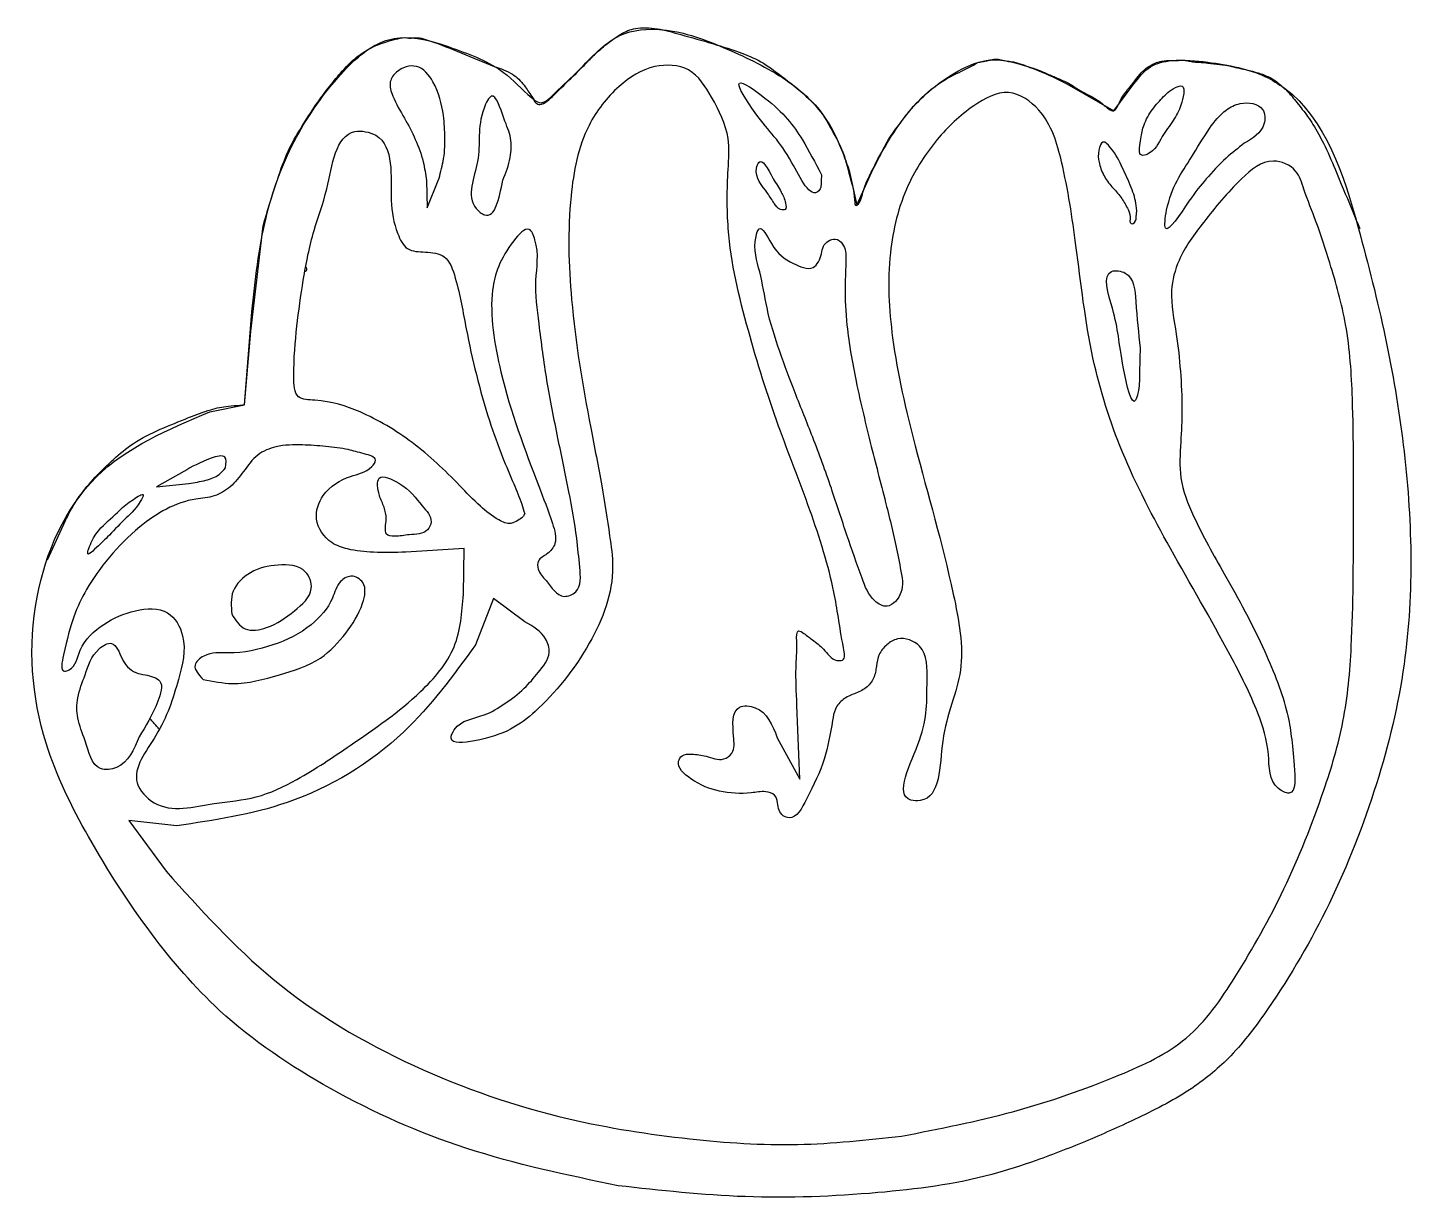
# Model space of a CAD drawing. Extents: x -185 to 1, y 89 to 153.
# Drawn here: x -184.9 to -128.3, y 94.9 to 142.7 of the extents above; entities that cross this region are included whole.
import ezdxf

# ---------------------------------------------------------------- set-up
doc = ezdxf.new("R2010")
doc.units = 0
doc.layers.add('slothtrace', color=7, linetype='CONTINUOUS')

msp = doc.modelspace()

# ---------------------------------------------------------------- linework, layer by layer
at = {"layer": 'slothtrace', "color": 7}
for p, q in [((-142.384251, 140.332203), (-140.570979, 139.2951)), ((-140.570979, 139.2951), (-139.745905, 140.38893)), ((-137.7047, 139.992092), (-137.7047, 139.992092)), ((-167.916373, 139.101475), (-167.916365, 139.101475)), ((-135.247891, 137.962415), (-135.247891, 137.962415)), ((-151.053665, 135.441417), (-150.268107, 137.196026)), ((-140.223624, 136.977094), (-140.223624, 136.977136)), ((-168.612304, 136.446953), (-168.582213, 135.325781)), ((-168.582213, 135.325781), (-168.128074, 136.446953)), ((-165.495377, 136.457539), (-165.495396, 136.457539)), ((-154.466552, 136.517737), (-154.466552, 136.517737)), ((-152.494186, 136.677773), (-152.494186, 136.677773)), ((-151.36345, 136.851866), (-151.053665, 135.441417)), ((-175.77127, 130.280603), (-175.278727, 134.592211)), ((-176.038788, 127.287922), (-175.741793, 131.082616)), ((-176.038788, 127.287922), (-175.77127, 130.280603)), ((-139.495466, 129.607805), (-139.495466, 129.607805)), ((-177.455841, 126.999201), (-176.038788, 127.287922)), ((-178.505366, 124.573072), (-179.626535, 123.942689)), ((-176.80772, 124.722329), (-176.80772, 124.722329)), ((-179.626535, 123.942689), (-178.30261, 124.076055)), ((-168.787019, 123.160684), (-168.787019, 123.160684)), ((-164.602837, 122.845621), (-164.602837, 122.845621)), ((-184.077351, 120.962864), (-183.335869, 122.573587)), ((-180.943729, 122.600519), (-180.943729, 122.600519)), ((-167.069423, 121.423258), (-169.448541, 121.276689)), ((-167.105349, 119.554821), (-167.069423, 121.423258)), ((-162.360515, 120.661152), (-162.360494, 120.661152)), ((-149.185543, 120.091843), (-149.185543, 120.091843)), ((-165.882399, 119.383318), (-166.615367, 117.48824)), ((-164.600178, 118.435332), (-165.882399, 119.383318)), ((-176.551505, 118.738155), (-176.551505, 118.738155)), ((-177.720543, 116.077672), (-177.720543, 116.077672)), ((-153.382594, 112.005417), (-153.498976, 115.03352)), ((-180.335817, 113.740107), (-180.335817, 113.740107)), ((-171.720671, 113.387439), (-171.720663, 113.387439)), ((-154.30224, 113.702243), (-153.382594, 112.005417)), ((-178.799228, 110.105976), (-180.75243, 110.32613)), ((-180.75243, 110.32613), (-179.23523, 108.250731)), ((-149.225061, 97.439755), (-149.225061, 97.439755)), ((-160.790856, 95.415608), (-160.790856, 95.415608))]:
    msp.add_line(p, q, dxfattribs=at)
for points, knots in [([(-175.741793, 131.082616), (-175.600277, 132.373141), (-175.338059, 134.764373), (-174.161752, 138.054769), (-172.657928, 140.220165), (-171.377615, 141.556104), (-170.437308, 142.167074), (-169.102658, 142.383375), (-167.43548, 141.821196), (-165.547787, 141.109512), (-164.665958, 140.087062), (-163.906368, 139.477989), (-163.172601, 140.216403), (-162.222684, 141.071032), (-160.967641, 142.536633), (-158.608591, 142.735799), (-156.348297, 141.834244), (-153.974704, 140.729465), (-152.131481, 139.010784), (-151.612977, 137.553281), (-151.36345, 136.851866)], [0, 0, 0, 0, 3.88556, 7.199612, 10.3605, 11.714246, 12.740722, 13.661307, 15.656456, 17.940565, 19.489863, 19.850363, 20.571547, 21.95751, 24.1373, 25.879688, 28.653697, 31.357088, 33.7368, 35.944428, 35.944428, 35.944428, 35.944428]), ([(-175.278727, 134.592211), (-175.213388, 134.815076), (-175.011754, 135.502828), (-174.666805, 136.583767), (-174.250662, 137.742507), (-173.681997, 138.670116), (-173.176425, 139.477939), (-172.638241, 140.198432), (-172.096467, 140.873888), (-171.456786, 141.54563), (-170.629997, 142.010706), (-169.928608, 142.194531), (-169.50539, 142.302658), (-169.300191, 142.244382), (-168.985532, 142.316386), (-168.241105, 142.071061), (-167.159122, 141.660066), (-166.050724, 141.153926), (-165.116797, 140.85902), (-164.624886, 140.37145), (-164.392213, 139.96814), (-164.229438, 139.75725), (-164.200219, 139.653699), (-164.128045, 139.583261), (-163.940172, 139.506026), (-163.545095, 139.777574), (-163.056139, 140.304161), (-162.394838, 140.914142), (-161.850901, 141.49639), (-161.336392, 141.962841), (-160.81056, 142.364726), (-160.257754, 142.646018), (-159.754395, 142.686428), (-159.152614, 142.660708), (-158.260205, 142.406187), (-157.111429, 142.088666), (-155.958432, 141.739189), (-154.930982, 141.320523), (-154.051957, 140.645938), (-153.167195, 139.977261), (-152.453217, 139.225385), (-152.031672, 138.407168), (-151.552873, 137.585573), (-151.332813, 136.493752), (-151.155518, 136.026235), (-151.134335, 135.386709), (-150.868581, 135.56615), (-150.785152, 136.291306), (-150.265126, 137.077535), (-149.857186, 138.014228), (-149.251803, 138.83741), (-148.552918, 139.747671), (-147.62453, 140.502337), (-146.802171, 140.896081), (-146.334039, 141.121586), (-146.130306, 141.260013), (-145.988455, 141.28234), (-145.834172, 141.322286), (-145.662174, 141.34222), (-145.522116, 141.386), (-145.359326, 141.417372), (-145.148782, 141.356715), (-144.903561, 141.318293), (-144.610614, 141.2858), (-144.303045, 141.176676), (-143.995486, 141.072033), (-143.688234, 140.976964), (-143.361969, 140.832193), (-142.995969, 140.674644), (-142.665911, 140.53912), (-142.297867, 140.35577), (-141.766817, 139.986423), (-141.178244, 139.763956), (-140.548163, 139.111), (-140.259672, 139.8864), (-139.828728, 140.334295), (-139.425241, 140.90945), (-139.042472, 141.164757), (-138.788553, 141.281605), (-138.597206, 141.313938), (-138.460147, 141.334477), (-138.322618, 141.342668), (-138.149709, 141.338583), (-137.950295, 141.346536), (-137.74586, 141.358973), (-137.555286, 141.332354), (-137.385316, 141.295542), (-137.232459, 141.270474), (-137.019145, 141.272644), (-136.688889, 141.23617), (-136.329276, 141.191193), (-135.978087, 141.153739), (-135.575275, 141.0546), (-135.090973, 140.950233), (-134.638883, 140.836113), (-134.335428, 140.707047), (-134.086968, 140.603656), (-133.85944, 140.4302), (-133.656571, 140.243475), (-133.459755, 140.067414), (-133.280546, 139.857277), (-133.087521, 139.611603), (-132.875124, 139.341777), (-132.648246, 139.053156), (-132.429422, 138.720932), (-132.223653, 138.35053), (-131.888815, 137.756999), (-131.472643, 136.724329), (-130.977872, 135.564589), (-130.64606, 134.756565), (-130.533415, 134.482253)], [0, 0, 0, 0, 0.696613, 2.149721, 3.40807, 4.372481, 5.404469, 6.267726, 7.067496, 8.003559, 9.035589, 9.846978, 10.208112, 10.296759, 10.476703, 11.148002, 12.564231, 13.994241, 14.802494, 15.457944, 16.005785, 16.210406, 16.241806, 16.325125, 16.501262, 16.802898, 17.622375, 18.744452, 19.463747, 20.018318, 20.823401, 21.452681, 21.836943, 22.323861, 23.254467, 24.602477, 25.906201, 26.870437, 27.907209, 29.210135, 30.204335, 30.982203, 31.947903, 33.112462, 33.962483, 34.195095, 34.216873, 34.870295, 36.160606, 37.083593, 37.909139, 39.218179, 40.519864, 41.449661, 41.942484, 42.087054, 42.174526, 42.368561, 42.566726, 42.690621, 42.809242, 43.057442, 43.330906, 43.558451, 43.937996, 44.30414, 44.534788, 44.901837, 45.373315, 45.731242, 45.970575, 46.609899, 47.609214, 48.128901, 48.574133, 49.483388, 50.22132, 50.596337, 50.856206, 51.052195, 51.175669, 51.272095, 51.465, 51.694163, 51.871019, 52.077939, 52.268208, 52.393587, 52.541282, 52.906588, 53.388911, 53.629474, 53.964866, 54.630974, 55.11851, 55.358018, 55.620238, 55.922334, 56.208881, 56.448863, 56.713243, 57.035791, 57.386504, 57.743411, 58.136763, 58.57819, 59.014505, 60.179857, 61.910545, 62.800069, 62.800069, 62.800069, 62.800069]), ([(-167.916365, 139.101475), (-168.007091, 139.56758), (-168.155943, 140.332305), (-168.93913, 141.275979), (-169.786172, 141.009749), (-170.175639, 140.451366), (-169.95814, 139.728206), (-169.507169, 139.016193), (-169.053479, 138.130984), (-168.731691, 137.278351), (-168.648961, 136.70223), (-168.612304, 136.446953)], [0, 0, 0, 0, 1.439264, 2.361364, 3.198851, 3.672912, 4.262765, 5.280956, 6.257771, 7.227712, 7.99944, 7.99944, 7.99944, 7.99944]), ([(-153.498976, 115.03352), (-153.521984, 115.569217), (-153.5614, 116.486928), (-153.483489, 117.273476), (-153.526013, 118.169351), (-153.13095, 117.900033), (-152.834038, 117.67382), (-152.355783, 117.315419), (-152.073895, 116.843369), (-151.497411, 116.839094), (-151.758157, 118.187465), (-151.956822, 119.901512), (-152.95557, 123.108852), (-154.337155, 126.525805), (-155.539767, 130.353574), (-156.379016, 133.87234), (-156.342329, 136.506996), (-156.202994, 138.366725), (-156.886033, 139.735871), (-157.76633, 141.146388), (-159.456619, 141.226286), (-160.905938, 140.281933), (-162.300296, 138.490699), (-162.880865, 135.386361), (-162.766687, 131.226689), (-162.111368, 127.291795), (-161.462305, 124.098839), (-161.175203, 122.210683), (-160.859442, 120.012722), (-161.840784, 117.391447), (-163.989798, 114.739929), (-165.643485, 113.659225), (-167.770071, 113.418855), (-167.328932, 114.429462), (-166.337409, 114.498956), (-165.402243, 115.091538), (-164.626798, 115.659821), (-164.052908, 116.370906), (-163.489912, 117.040162), (-163.769552, 117.954091), (-164.270201, 118.244152), (-164.600178, 118.435332)], [0, 0, 0, 0, 1.525489, 2.613338, 3.035331, 3.266672, 3.716888, 4.293585, 5.012039, 5.237286, 5.732612, 8.043, 11.531496, 15.19385, 19.282623, 23.528174, 25.940687, 27.207006, 29.011032, 30.471577, 31.855143, 33.515792, 35.525478, 38.500598, 42.728282, 48.015117, 50.433484, 52.49691, 53.762084, 57.03062, 60.580333, 63.336612, 64.290746, 64.658204, 66.00941, 66.973759, 67.984402, 68.849681, 69.779044, 70.349728, 71.453092, 71.453092, 71.453092, 71.453092]), ([(-139.745905, 140.38893), (-139.543145, 140.654672), (-139.152952, 141.166069), (-138.005757, 141.421451), (-136.800391, 141.292523), (-135.509405, 141.091328), (-134.440268, 140.755515), (-131.995705, 139.255144), (-130.208336, 133.513393), (-128.490872, 125.806028), (-128.258842, 117.95445), (-129.766731, 111.703701), (-131.623494, 106.958265), (-133.750914, 103.296786), (-135.634822, 100.762274), (-137.446013, 99.24663), (-139.471466, 98.219469), (-141.613066, 97.249455), (-143.604685, 96.47722), (-146.429316, 95.547805), (-150.430024, 95.040212), (-155.54468, 94.833181), (-159.066434, 95.224164), (-160.790856, 95.415608)], [0, 0, 0, 0, 0.971463, 1.869497, 3.345582, 4.618114, 5.782444, 6.684039, 13.114216, 22.176698, 31.133187, 36.13921, 41.404492, 46.360539, 48.808907, 50.834905, 53.379069, 55.592789, 57.891542, 59.784488, 64.498819, 69.915789, 75.113008, 75.113008, 75.113008, 75.113008]), ([(-150.268107, 137.196026), (-149.853748, 137.914195), (-149.045908, 139.314349), (-147.358756, 140.767937), (-145.722366, 141.50875), (-144.444476, 141.221305), (-143.435344, 140.875007), (-142.739838, 140.515835), (-142.384251, 140.332203)], [0, 0, 0, 0, 2.466058, 4.807865, 6.648114, 7.512698, 8.65782, 9.855726, 9.855726, 9.855726, 9.855726]), ([(-152.494186, 136.677773), (-152.753433, 137.175104), (-153.377347, 138.372), (-154.218349, 139.447109), (-156.331586, 140.915087), (-154.764642, 138.462546), (-154.030382, 138.011964), (-152.923635, 135.60449), (-152.514037, 136.143347), (-152.510076, 136.376242), (-152.50007, 136.566119), (-152.494186, 136.677773)], [0, 0, 0, 0, 1.626878, 3.915313, 5.124182, 6.492469, 9.027425, 10.612053, 10.708912, 10.946123, 11.284713, 11.284713, 11.284713, 11.284713]), ([(-137.7047, 139.992092), (-137.708026, 140.124391), (-137.714371, 140.376742), (-138.237792, 140.182775), (-138.589431, 139.817335), (-139.065811, 139.294139), (-139.391287, 138.665522), (-139.459748, 138.133436), (-139.600232, 137.387137), (-138.905273, 137.590249), (-138.65078, 138.225387), (-138.14577, 138.854387), (-137.828844, 139.444485), (-137.740715, 139.833229), (-137.7047, 139.992092)], [0, 0, 0, 0, 0.31193, 0.594984, 1.279496, 1.980861, 2.686111, 3.28237, 3.871228, 4.115856, 5.051609, 5.839175, 6.544426, 7.031804, 7.031804, 7.031804, 7.031804]), ([(-165.495396, 136.457539), (-165.375044, 136.759504), (-165.15852, 137.302763), (-165.135204, 138.238783), (-165.454363, 138.919272), (-165.870893, 140.269751), (-166.612036, 138.72268), (-166.234607, 137.435058), (-167.09423, 135.651075), (-165.853507, 134.696136), (-165.652948, 135.682555), (-165.495377, 136.457539)], [0, 0, 0, 0, 0.97889, 1.761103, 2.624418, 3.655972, 4.229834, 6.417655, 8.33921, 8.774729, 10.371069, 10.371069, 10.371069, 10.371069]), ([(-149.225061, 97.439755), (-147.689182, 97.740308), (-144.65481, 98.334096), (-140.783928, 99.688643), (-137.405345, 101.239984), (-135.402248, 104.189784), (-133.511306, 107.553331), (-132.110042, 111.088017), (-131.103493, 114.398259), (-130.788942, 118.107584), (-130.798332, 122.506129), (-130.767093, 126.885216), (-130.985771, 130.441237), (-131.659807, 132.818432), (-132.255985, 134.660174), (-132.763004, 135.877778), (-133.068886, 136.955597), (-134.265228, 137.477208), (-135.653819, 136.312327), (-136.792869, 134.895517), (-137.920349, 133.412333), (-138.336336, 131.778365), (-137.998431, 130.260837), (-137.840124, 128.643965), (-137.763434, 127.174167), (-137.835773, 125.729066), (-137.934735, 124.234297), (-137.212718, 122.407296), (-135.8991, 120.12573), (-134.494626, 117.574783), (-133.402727, 114.774473), (-133.265699, 113.205711), (-133.099508, 111.219844), (-134.269183, 111.784923), (-134.174449, 113.167034), (-134.74005, 114.984259), (-136.161529, 117.791635), (-138.186638, 121.228401), (-140.288286, 125.195426), (-141.597559, 129.377208), (-142.036822, 133.415258), (-142.546468, 136.826359), (-143.234172, 139.185829), (-144.879691, 140.329755), (-146.504786, 139.432643), (-147.85904, 138.138927), (-149.176368, 136.112973), (-149.858553, 133.298264), (-149.6627, 129.665491), (-148.566982, 125.017066), (-147.284779, 120.696625), (-146.503189, 116.375063), (-147.7665, 114.024171), (-147.607317, 111.081404), (-149.67564, 111.164378), (-148.115299, 113.909992), (-148.221495, 115.562136), (-148.147341, 117.463759), (-149.275751, 117.866203), (-149.848806, 117.518519), (-150.177332, 117.120651), (-150.252178, 116.617201), (-150.327237, 116.116149), (-150.667205, 115.696108), (-151.147383, 115.50013), (-151.623825, 115.301644), (-151.964537, 114.895247), (-152.10777, 114.030145), (-152.329318, 112.704404), (-152.943766, 111.542875), (-153.538931, 110.318487), (-154.079529, 110.502169), (-154.25466, 110.743896), (-154.279629, 111.049307), (-154.368972, 111.418718), (-154.852349, 111.538829), (-155.578523, 111.389504), (-156.69045, 111.457863), (-157.669024, 111.853132), (-158.478852, 112.538622), (-158.173811, 113.039085), (-157.710413, 113.035347), (-157.169206, 112.966906), (-156.577031, 112.707), (-156.016895, 113.123886), (-156.104482, 113.907931), (-156.170414, 115.080791), (-154.787941, 114.946302), (-154.502939, 114.216307), (-154.30224, 113.702243)], [0, 0, 0, 0, 4.68241, 9.25084, 12.362144, 15.551819, 19.660594, 24.003705, 26.914224, 30.003965, 35.117757, 40.114874, 43.155012, 45.750756, 47.506116, 48.94278, 49.752821, 50.745845, 52.235745, 54.585438, 56.440784, 57.708455, 59.504444, 61.019346, 62.597612, 63.905042, 65.373912, 67.023562, 69.681244, 73.267947, 75.935855, 78.097536, 79.239415, 79.714446, 81.160513, 82.897528, 85.521773, 90.512543, 94.909679, 98.944956, 103.572651, 107.046909, 109.348213, 110.775444, 112.289885, 114.32015, 116.526614, 119.391215, 122.85372, 127.354212, 133.613801, 136.730816, 139.716137, 142.302431, 142.682932, 145.153356, 147.594852, 149.042547, 149.98326, 150.479721, 150.9816, 151.476535, 151.977774, 152.485747, 153.004795, 153.517886, 154.022571, 154.50633, 156.122362, 157.913212, 158.945143, 159.196872, 159.473967, 159.788195, 160.124434, 160.508367, 161.10085, 162.400516, 163.669063, 164.545228, 164.804835, 165.200973, 165.7978, 166.526697, 166.929213, 167.623899, 168.831517, 169.469381, 170.987929, 170.987929, 170.987929, 170.987929]), ([(-135.247891, 137.962415), (-134.900238, 138.170762), (-134.365765, 138.491069), (-134.407359, 139.56158), (-135.354272, 139.688165), (-136.111981, 139.285757), (-136.763504, 138.484229), (-137.56403, 137.060919), (-138.344732, 136.040309), (-138.590582, 133.924222), (-137.468943, 135.702175), (-136.832371, 136.47968), (-136.05387, 137.337755), (-135.497365, 137.769064), (-135.247891, 137.962415)], [0, 0, 0, 0, 1.123374, 1.727047, 2.6643, 3.295548, 4.313764, 5.696, 8.082285, 8.817148, 10.267534, 11.421115, 12.595792, 13.550267, 13.550267, 13.550267, 13.550267]), ([(-168.128074, 136.446953), (-168.054521, 136.703486), (-167.892916, 137.267121), (-167.831315, 138.167484), (-167.88831, 138.793328), (-167.916373, 139.101475)], [0, 0, 0, 0, 0.799153, 1.755843, 2.683774, 2.683774, 2.683774, 2.683774]), ([(-164.602837, 122.845621), (-164.642857, 122.976632), (-164.769666, 123.391761), (-165.087085, 124.156737), (-165.571364, 125.272939), (-166.100817, 126.755804), (-166.586903, 128.498423), (-167.027011, 130.472821), (-167.278774, 132.040858), (-167.741714, 133.440735), (-168.641784, 133.535431), (-169.451256, 133.539361), (-169.917813, 134.506586), (-170.17438, 135.970072), (-169.856374, 138.229621), (-172.286126, 138.684961), (-172.540185, 136.205887), (-173.268845, 134.3599), (-173.647875, 132.441374), (-173.922849, 130.412987), (-174.047522, 128.968531), (-174.006595, 127.497822), (-172.673109, 127.491612), (-171.145375, 127.0132), (-169.087456, 125.786805), (-167.580331, 124.351966), (-166.487599, 123.183154), (-165.816325, 122.64911), (-165.219762, 122.370867), (-164.900583, 122.565366), (-164.685283, 122.678115), (-164.625502, 122.799573), (-164.602837, 122.845621)], [0, 0, 0, 0, 0.410826, 1.301767, 2.481178, 4.062612, 6.015931, 7.925121, 10.050003, 11.041085, 11.819268, 12.558946, 13.285909, 14.679081, 17.403415, 18.26188, 20.859325, 22.650208, 24.711186, 26.607474, 28.68151, 29.519835, 30.193072, 32.105157, 34.573654, 37.175278, 38.381141, 39.319482, 39.832808, 40.141724, 40.388741, 40.539578, 40.539578, 40.539578, 40.539578]), ([(-140.223624, 136.977136), (-140.343086, 137.236136), (-140.509072, 137.596), (-141.040835, 138.161339), (-141.227337, 137.604607), (-141.184828, 137.17277), (-141.001369, 136.635089), (-140.651767, 136.187634), (-140.272375, 135.791347), (-140.035198, 135.352498), (-139.857323, 135.035208), (-139.946567, 134.67734), (-139.68979, 134.684507), (-139.629987, 135.044732), (-139.629973, 135.512242), (-139.859636, 136.214534), (-140.095313, 136.708281), (-140.223624, 136.977094)], [0, 0, 0, 0, 0.952528, 1.32348, 1.699346, 2.191131, 2.760107, 3.329896, 3.889112, 4.4062, 4.786743, 5.058931, 5.137305, 5.43832, 5.909277, 6.663002, 7.563761, 7.563761, 7.563761, 7.563761]), ([(-154.466552, 136.517737), (-154.686148, 136.936451), (-154.968748, 137.475299), (-155.286375, 136.619501), (-154.783499, 136.101847), (-154.458951, 135.547184), (-154.252733, 135.260953), (-153.91217, 135.214875), (-153.971478, 135.635873), (-154.143877, 136.005879), (-154.349525, 136.332098), (-154.466552, 136.517737)], [0, 0, 0, 0, 0.888803, 1.143809, 2.256159, 2.76242, 3.115892, 3.300129, 3.559093, 4.043899, 4.684102, 4.684102, 4.684102, 4.684102]), ([(-162.360494, 120.661152), (-162.396471, 121.05594), (-162.490545, 122.088214), (-162.812903, 123.843815), (-163.260933, 125.97984), (-163.721523, 128.264598), (-163.992804, 130.396645), (-164.24241, 132.362611), (-163.973004, 133.555676), (-164.443327, 134.709436), (-165.542649, 133.451529), (-166.162975, 131.721879), (-165.566238, 128.024397), (-164.414474, 124.956406), (-163.554478, 122.741403), (-163.235436, 121.691254), (-163.646928, 121.190037), (-164.091369, 120.992005), (-164.080298, 120.471179), (-163.629504, 120.047117), (-163.195259, 119.308726), (-162.261872, 119.702943), (-162.320978, 120.277098), (-162.360515, 120.661152)], [0, 0, 0, 0, 1.188887, 3.108653, 5.347446, 7.743532, 10.078591, 11.854061, 13.515446, 13.999852, 14.783822, 16.967121, 20.329352, 25.233481, 26.862796, 27.688236, 28.217861, 28.674587, 29.000293, 29.571158, 30.553745, 31.056271, 32.071511, 32.071511, 32.071511, 32.071511]), ([(-149.185543, 120.091843), (-149.247631, 120.451528), (-149.424734, 121.477501), (-149.875063, 123.306585), (-150.487125, 125.654483), (-151.077325, 128.109882), (-151.469148, 130.288747), (-151.555158, 131.969173), (-151.489221, 133.05603), (-151.509012, 133.796328), (-151.905058, 134.112975), (-152.229849, 133.991185), (-152.452759, 133.766129), (-152.489505, 133.345667), (-152.805965, 132.679324), (-153.858372, 133.135375), (-154.416338, 133.528773), (-154.992158, 134.747299), (-155.328911, 133.697187), (-154.962661, 132.732231), (-154.736987, 131.112064), (-154.219607, 129.479657), (-153.56444, 127.730215), (-152.80744, 125.888553), (-152.102617, 123.950823), (-151.482109, 122.012396), (-150.932432, 120.466816), (-150.532153, 119.367452), (-149.861772, 118.970495), (-149.444231, 119.253584), (-149.213081, 119.628157), (-149.194963, 119.933226), (-149.185543, 120.091843)], [0, 0, 0, 0, 1.094802, 3.12284, 5.646939, 8.376224, 10.693954, 12.290359, 13.378049, 14.024288, 14.387559, 14.681609, 14.976129, 15.286994, 15.94497, 16.761608, 17.96735, 18.752746, 19.085238, 20.544175, 22.043518, 23.889799, 25.693286, 27.642177, 29.863691, 31.878466, 33.740136, 34.806414, 35.345833, 35.736441, 36.169326, 36.638166, 36.638166, 36.638166, 36.638166]), ([(-173.554327, 132.718575), (-173.550797, 132.723328), (-173.544145, 132.732286), (-173.534316, 132.744563), (-173.516978, 132.764136), (-173.490427, 132.790626), (-173.486219, 132.850262), (-173.507467, 132.884017), (-173.520574, 132.904839)], [0, 0, 0, 0, 0.017767, 0.03348, 0.047105, 0.096518, 0.141337, 0.213494, 0.213494, 0.213494, 0.213494]), ([(-139.495466, 129.607805), (-139.558218, 130.207815), (-139.661409, 131.194483), (-139.741287, 132.686088), (-141.153047, 132.882081), (-140.343131, 130.489485), (-140.412166, 129.769825), (-139.799799, 127.002074), (-139.523273, 127.955065), (-139.520124, 128.619618), (-139.504546, 129.243934), (-139.495466, 129.607805)], [0, 0, 0, 0, 1.911041, 3.142552, 3.705187, 5.209263, 7.713473, 9.096448, 9.403686, 10.171876, 11.245121, 11.245121, 11.245121, 11.245121]), ([(-183.335869, 122.573587), (-183.288518, 122.670308), (-183.124387, 123.005564), (-182.75208, 123.620277), (-182.133352, 124.349272), (-181.391246, 125.070597), (-180.540016, 125.786561), (-179.473174, 126.306341), (-178.40687, 126.729027), (-177.493594, 127.091073), (-176.78621, 127.243459), (-176.32993, 127.264736), (-176.111597, 127.282375), (-176.046878, 127.287306), (-176.038788, 127.287922)], [0, 0, 0, 0, 0.32307, 1.119832, 2.14822, 3.180713, 4.22617, 5.466992, 6.715168, 7.673277, 8.409354, 8.871816, 9.042197, 9.066537, 9.066537, 9.066537, 9.066537]), ([(-160.790856, 95.415608), (-162.883246, 95.851706), (-166.950567, 96.699421), (-172.454809, 99.153088), (-176.868044, 102.10861), (-180.022158, 105.795066), (-182.38062, 109.464498), (-184.611732, 113.938351), (-185.025701, 119.305367), (-182.574057, 124.84123), (-179.146604, 126.286332), (-177.455841, 126.999201)], [0, 0, 0, 0, 6.394884, 12.430783, 17.970723, 22.166097, 26.877638, 31.060242, 37.033985, 42.509168, 47.839564, 47.839564, 47.839564, 47.839564]), ([(-169.448541, 121.276689), (-169.889679, 121.263429), (-170.687315, 121.239453), (-171.716724, 121.344791), (-172.644967, 121.662222), (-173.269068, 122.563001), (-172.862684, 123.781268), (-171.844572, 124.399134), (-171.009613, 124.531845), (-170.546485, 125.128943), (-171.269175, 125.313747), (-171.851976, 125.489699), (-172.739099, 125.602572), (-173.709069, 125.666061), (-174.670605, 125.655948), (-175.568023, 125.286527), (-176.059519, 124.5749), (-176.568582, 123.929216), (-177.256963, 123.506224), (-178.636503, 123.437435), (-180.623014, 122.296851), (-182.62956, 119.791719), (-183.189841, 118.236342), (-183.576793, 116.334329), (-182.910395, 116.549717), (-182.790021, 117.514198), (-181.806615, 118.39456), (-180.570186, 118.949623), (-179.116592, 119.039458), (-178.314621, 117.642949), (-178.782175, 115.819177), (-179.389512, 113.941216), (-180.87548, 112.139917), (-179.382416, 110.518545), (-177.482268, 111.057981), (-175.521959, 111.180608), (-173.636891, 112.081443), (-172.431186, 112.903189), (-171.720671, 113.387439)], [0, 0, 0, 0, 1.323538, 2.393134, 3.087207, 4.229749, 5.227442, 6.586004, 7.537882, 7.846393, 8.374846, 9.055636, 9.97189, 10.93261, 12.012611, 12.825096, 13.722863, 14.543646, 15.295485, 16.051904, 18.613914, 21.962064, 24.793817, 25.456723, 25.645822, 26.568845, 27.998698, 29.408742, 30.711455, 31.829713, 33.619902, 36.082975, 38.165269, 39.234271, 41.677167, 43.413113, 45.216807, 47.804796, 47.804796, 47.804796, 47.804796]), ([(-176.80772, 124.722329), (-176.788318, 124.900567), (-176.743752, 125.309979), (-177.728996, 125.024809), (-178.189752, 124.756715), (-178.505366, 124.573072)], [0, 0, 0, 0, 0.434194, 0.997345, 2.221924, 2.221924, 2.221924, 2.221924]), ([(-178.30261, 124.076055), (-178.072809, 124.114697), (-177.651979, 124.185461), (-177.101622, 124.37115), (-176.891206, 124.622572), (-176.80772, 124.722329)], [0, 0, 0, 0, 0.703849, 1.288943, 1.673784, 1.673784, 1.673784, 1.673784]), ([(-168.787019, 123.160684), (-169.032262, 123.485461), (-169.427143, 124.008404), (-170.712793, 124.564663), (-170.57315, 123.594523), (-170.328095, 123.140598), (-170.224906, 122.663319), (-170.293339, 122.32075), (-170.293325, 121.946231), (-169.792244, 121.902662), (-169.295902, 122.017212), (-168.606962, 122.000694), (-168.318989, 122.655063), (-168.598077, 122.956567), (-168.787019, 123.160684)], [0, 0, 0, 0, 1.338345, 2.154953, 2.85353, 3.373453, 3.858042, 4.225334, 4.474638, 4.81931, 5.429128, 6.19661, 6.551723, 7.296018, 7.296018, 7.296018, 7.296018]), ([(-180.943729, 122.600519), (-180.729985, 122.791267), (-180.451982, 123.039361), (-180.050513, 123.754068), (-180.97397, 123.201004), (-181.458833, 122.600337), (-182.161703, 122.125687), (-182.529875, 121.036037), (-181.99351, 121.5397), (-181.588197, 121.92368), (-181.178899, 122.353536), (-180.943729, 122.600519)], [0, 0, 0, 0, 0.987588, 1.284497, 1.72439, 2.948748, 4.198335, 4.680919, 4.998641, 5.726055, 6.708475, 6.708475, 6.708475, 6.708475]), ([(-176.551505, 118.738155), (-176.57977, 119.065376), (-176.639265, 119.754148), (-175.77455, 120.559741), (-174.712978, 120.806037), (-173.540114, 120.734374), (-173.131592, 119.601918), (-174.077942, 118.802462), (-174.915227, 118.189653), (-176.065572, 117.98252), (-176.394563, 118.494107), (-176.551505, 118.738155)], [0, 0, 0, 0, 0.942129, 1.983105, 3.148769, 4.291376, 5.02035, 6.160162, 7.484779, 8.362769, 9.163669, 9.163669, 9.163669, 9.163669]), ([(-177.720543, 116.077672), (-177.905874, 116.275412), (-178.231933, 116.623303), (-177.546496, 117.226319), (-176.409383, 117.089115), (-174.876474, 117.41334), (-173.352555, 118.145131), (-172.465827, 119.17001), (-172.249627, 120.048099), (-171.675993, 120.396307), (-171.012895, 120.011346), (-171.234251, 118.944702), (-171.869807, 117.950528), (-172.962559, 116.764303), (-174.654375, 116.246476), (-176.281646, 115.794951), (-177.325127, 115.999979), (-177.720543, 116.077672)], [0, 0, 0, 0, 0.67292, 1.183892, 2.203082, 4.045944, 5.81264, 7.197368, 7.954683, 8.429067, 8.976368, 9.812062, 11.215798, 12.665522, 14.471225, 16.431601, 17.627725, 17.627725, 17.627725, 17.627725]), ([(-171.720663, 113.387439), (-170.732589, 114.063572), (-169.117862, 115.168519), (-167.271651, 117.295333), (-167.159787, 118.815191), (-167.105349, 119.554821)], [0, 0, 0, 0, 3.610295, 5.900001, 8.070564, 8.070564, 8.070564, 8.070564]), ([(-180.335817, 113.740107), (-180.067431, 114.17284), (-179.664809, 114.822007), (-179.27114, 116.082001), (-180.018939, 116.262058), (-180.48447, 116.327085), (-180.831981, 116.586035), (-181.094364, 117.006334), (-181.340654, 117.745871), (-182.253257, 117.201529), (-182.493036, 116.332346), (-182.886372, 115.401089), (-182.886248, 114.431701), (-182.481693, 113.540035), (-182.227856, 112.308175), (-180.857842, 112.479575), (-180.551644, 113.218951), (-180.335817, 113.740107)], [0, 0, 0, 0, 1.641627, 2.4627, 3.112911, 3.505202, 3.921911, 4.328179, 5.076804, 5.626206, 6.833625, 7.81519, 8.634288, 9.615853, 10.913926, 11.564657, 13.118743, 13.118743, 13.118743, 13.118743]), ([(-166.615367, 117.48824), (-167.523186, 116.239894), (-169.523242, 113.489611), (-173.908721, 110.832427), (-177.272443, 110.332769), (-178.799228, 110.105976)], [0, 0, 0, 0, 4.608604, 10.153405, 14.762013, 14.762013, 14.762013, 14.762013]), ([(-179.530793, 114.06696), (-179.573772, 114.115155), (-179.659697, 114.211509), (-179.787353, 114.357038), (-179.871628, 114.454713), (-179.913751, 114.503533)], [0, 0, 0, 0, 0.193724, 0.387303, 0.580744, 0.580744, 0.580744, 0.580744]), ([(-179.23523, 108.250731), (-177.846896, 106.708191), (-174.949195, 103.488634), (-169.233452, 100.120172), (-163.391145, 98.111942), (-158.075311, 97.285787), (-153.512466, 96.970366), (-150.636367, 97.285244), (-149.225061, 97.439755)], [0, 0, 0, 0, 6.196425, 12.933054, 19.619509, 24.626876, 29.039223, 33.290452, 33.290452, 33.290452, 33.290452])]:
    msp.add_open_spline(points, degree=3, knots=knots, dxfattribs=at)

doc.saveas('drawing.dxf')
